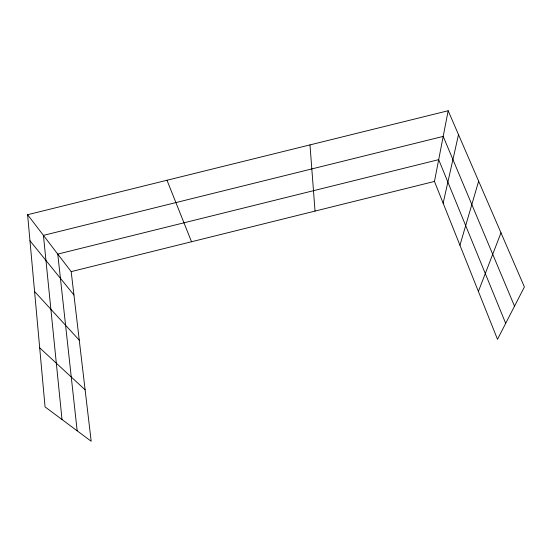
<?xml version="1.0" encoding="UTF-8"?>
<svg xmlns="http://www.w3.org/2000/svg" width="552" height="552" viewBox="0 0 552 552"><rect width="100%" height="100%" fill="white"/><g stroke="black" fill="none" stroke-linecap="round" stroke-linejoin="round"><path stroke-width="0.83" d="M448.169 110.738L524.4 286.936L497.497 339.294L434.465 181.435L448.169 110.738L27.6 214.714L45.057 406.893L91.183 441.262L71.18 271.625L27.6 214.714M443.146 203.184L458.505 134.626M459.947 245.26L478.646 181.18M478.391 291.442L500.988 232.827M71.18 271.625L434.465 181.435M39.689 347.836L85.118 389.815M34.576 291.504L79.267 340.184M29.967 240.748L73.94 294.989M514.519 306.167L443.194 136.399L43.429 235.38L62.01 419.527M505.68 323.368L438.681 159.652L57.767 254.099L77.17 430.815M166.994 180.256L191.516 241.748M309.982 144.9L315.033 211.085"/></g></svg>
